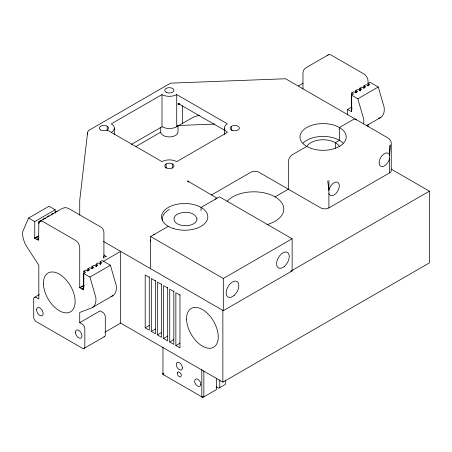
<?xml version="1.0" encoding="UTF-8"?>
<svg xmlns="http://www.w3.org/2000/svg" width="452" height="452" viewBox="0 0 452 452"><rect width="100%" height="100%" fill="white"/><g stroke="black" fill="none" stroke-linecap="round" stroke-linejoin="round"><path stroke-width="0.68" d="M211.367 195.044L250.826 172.263A5.786 3.339 0 0 1 259.007 172.263L320.728 207.897A5.786 3.339 0 0 0 328.909 207.897L389.556 172.884L389.556 158.46L389.048 160.166A7.52 4.339 -60 0 1 381.025 166.432A7.52 4.339 -60 0 1 381.025 157.025A7.52 4.339 -60 0 1 389.048 154.03L389.556 155.149L390.471 144.753M328.886 190.241L328.909 207.897M389.579 158.381L389.579 155.2M389.556 172.884A5.786 3.339 0 0 0 391.251 170.523L391.251 143.086L390.861 141.03L389.008 138.566L285.602 78.755L170.63 83.14L88.309 130.668L87.558 132.831L79.727 200.326L79.727 215.101M351.854 108.056L351.696 109.418L351.696 92.892L353.741 91.711L355.577 92.773L357.622 91.592L355.786 90.53L355.786 92.598M347.605 114.927L347.605 109.418L351.492 111.661L351.882 108.26M327.711 180.992L328.909 190.162L329.418 188.456A7.52 4.339 -60 0 1 337.441 182.19A7.52 4.339 -60 0 1 337.441 191.597A7.52 4.339 -60 0 1 329.418 194.597L328.909 193.473M55.189 209.773L49.053 206.231L28.606 218.033L22.702 231.661A17.752 10.249 60 0 0 26.708 246.6L38.827 265.262L38.827 299.026L36.273 297.552A3.616 2.085 60 0 0 33.714 299.026L33.714 317.208A3.616 2.085 60 0 0 36.273 321.632L82.281 348.198A3.616 2.085 60 0 0 84.835 346.724L84.835 328.542A3.616 2.085 60 0 0 82.281 324.112L79.727 322.638L79.727 312.485L91.846 307.818A17.752 10.249 60 0 0 95.852 297.506L89.948 277.065L83.609 273.403L83.609 289.935L79.727 287.692L79.727 247.549A5.786 3.339 60 0 0 75.637 240.464L42.917 221.576A5.786 3.339 60 0 0 38.827 223.938L38.623 240.351L34.736 238.108L34.736 221.576L55.189 209.773L55.189 213.214M107.186 130.001L161.991 161.641A10.413 6.012 0 0 1 176.715 161.641L227.424 132.363A10.413 6.012 0 0 1 227.424 123.859L176.715 94.581A10.413 6.012 0 0 1 161.991 94.581L111.277 123.859A10.413 6.012 0 0 1 111.277 132.363M179.071 104.05L177.913 104.717L179.743 104.107M131.442 144.38L161.991 126.741A10.413 6.012 0 0 0 176.715 126.741L193.349 117.136L198.23 115.497M135.894 146.533L160.731 132.187L160.731 127.464M38.827 223.644L38.827 221.576L40.872 220.395L41.793 220.926M47.008 216.853L49.053 215.672M53.144 213.31L51.099 214.491L52.02 215.022M55.189 212.129L57.229 210.954M40.025 221.288L62.517 208.304L65.41 207.553L68.303 208.304L101.022 227.192L102.468 228.396L103.525 230.147L103.915 232.204L103.915 258.256L103.717 256.414M328.355 54.828L305.863 67.811L304.416 69.015L303.354 70.766L302.97 72.823L302.97 89.016M38.64 236.498L34.736 238.108L38.347 236.023M298.286 85.948L303.1 83.168M38.827 238.108L36.781 239.289L38.725 239.227M368.267 85.479L368.052 83.445L370.098 82.264L378.279 86.987L384.177 107.429A17.752 10.249 60 0 1 380.172 117.74L378.262 118.48M351.492 111.661L351.492 95.135L353.537 93.954L351.696 92.892M351.492 95.135L357.831 98.796L378.279 86.987M347.605 109.418L351.814 106.988M34.465 297.371L39.273 294.591M83.71 288.811L81.772 288.873L83.818 287.692L83.818 271.16L85.857 269.98L87.699 271.042L89.745 269.861L87.903 268.799L87.903 270.867M103.389 261.329L120.622 251.38L120.622 323.112L222.864 382.138L429.4 262.9L429.4 191.168L391.183 169.105M83.609 273.403L85.654 272.223L83.818 271.16M150.623 268.697L150.623 236.537L168.33 226.316M306.738 146.408A23.137 13.357 0 0 1 317.106 124.063A23.137 13.357 0 0 1 345.441 140.419A23.137 13.357 0 0 1 306.738 146.408L292.421 154.674A5.786 3.339 -60 0 0 288.331 161.76L288.331 189.196L275.042 196.869M89.948 277.065L110.401 265.262L116.3 285.704A17.752 10.249 60 0 1 112.294 296.015L111.017 296.506M83.936 285.263L79.727 287.692L84.1 285.624M366.459 125.673L380.895 117.339M92.564 307.416L113.011 295.608M79.727 322.638L100.174 310.829L102.728 312.309A3.616 2.085 60 0 1 105.288 316.733L105.288 334.915A3.616 2.085 60 0 1 104.011 336.734M104.988 332.141L120.622 323.112M84.089 348.379L104.536 336.57M150.623 236.537L223.305 278.5L292.133 238.763L292.133 270.923L223.305 310.66L103.531 241.509M149.279 277.364L145.188 275.002L145.188 327.847L149.279 325.485M155.415 280.907L151.324 278.545L151.324 331.389L155.415 329.028M161.55 284.449L157.46 282.088L157.46 334.932L161.55 332.57M167.681 287.992L163.59 285.63L163.59 338.475L167.681 336.113M290.692 271.251L429.4 191.168M173.817 291.534L169.726 289.173L169.726 342.017L173.817 339.655M179.952 295.077L175.862 292.715L175.862 345.56L179.952 343.198M201.807 369.533L201.807 396.85L202.829 397.438L216.525 389.528L216.525 378.324M34.736 238.108L38.488 236.334M198.016 115.283L199.422 115.232M177.546 125.52L214.92 124.074M201.807 396.85L203.852 396.845L203.852 370.934M179.743 103.943L177.913 103.333L224.367 130.159M368.052 83.445L369.894 84.507L367.849 85.688L366.007 84.626L363.962 85.807L363.962 88.564M292.133 238.763L219.452 196.801L201.05 207.428L201.05 210.796M217.033 198.174L187.738 181.049L188.535 181.766L187.879 180.851L188.427 182.229M45.884 218.565L44.963 218.033L42.917 219.214L43.838 219.745M104.497 255.832L106.31 256.877L103.881 254.804M38.827 221.576L39.748 222.107M28.606 218.033L34.736 221.576M110.401 265.262L102.22 260.538L100.174 261.719L100.174 264.471M145.188 327.847L149.279 330.209L149.279 276.873M151.324 331.389L155.415 333.751L155.415 280.415M157.46 334.932L161.55 337.294L161.55 283.958M163.59 338.475L167.681 340.836L167.681 287.495M169.726 342.017L173.817 344.379L173.817 291.037M175.862 345.56L179.952 347.916L179.952 294.58M216.446 386.884L218.779 388.228L225.322 384.449L225.322 380.245M202.829 397.438L162.952 374.414L162.952 347.079M357.831 98.796L363.73 119.238A17.752 10.249 60 0 1 363.611 123.803M160.731 132.187L160.974 133.233A8.678 5.012 0 0 0 170.483 136.899A8.678 5.012 0 0 0 178.026 131.933L178.026 125.187M364.176 87.835L363.962 85.807L365.804 86.869L363.758 88.05L361.916 86.987L359.877 88.168L359.877 90.925M360.159 90.875L359.877 88.168L361.713 89.23L359.668 90.411L357.831 89.349L355.786 90.53L355.995 92.558M100.457 264.426L100.174 261.719L102.016 262.781L99.971 263.962L98.129 262.9L96.084 264.081L96.084 266.143M96.366 266.787L96.084 264.081L97.926 265.143L95.88 266.324L94.039 265.262L91.993 266.443L91.993 268.505M92.208 268.471L91.993 266.443L93.835 267.505L91.79 268.686L89.948 267.618L87.903 268.799L88.117 270.833M389.556 145.448L389.556 155.149M368.052 85.908L368.052 81.083A5.786 3.339 60 0 0 363.962 74.004L331.248 55.11A5.786 3.339 60 0 0 327.706 55.426M368.052 124.509L368.052 126.616M335.367 148.228L335.367 142.679L339.458 140.318L339.458 127.52L353.068 119.661A5.786 3.339 -60 0 1 356.611 119.978M328.909 180.461L328.909 190.162M231.514 126.221L231.514 130.413M224.378 128.108L224.378 134.402M223.305 278.5L223.305 310.66M222.864 310.405L222.864 382.138M219.802 379.934L219.802 387.641M182.523 105.836L182.523 123.385M176.715 94.581L176.715 126.741M172.624 164.003L172.624 168.195M166.082 164.003L166.082 168.195M161.991 94.581L161.991 126.741M114.328 128.108L114.328 134.402M107.186 126.221L107.186 130.413M87.558 132.831L87.558 134.238M303.06 143.086A23.137 13.357 0 0 1 343.13 143.086M306.592 146.668A17.351 10.017 0 0 1 323.095 139.747A17.351 10.017 0 0 1 339.599 146.668M150.623 241.261A5.786 3.339 -60 0 1 150.765 239.961M153.657 234.95A5.786 3.339 -60 0 1 154.714 234.176M215.361 199.162A5.786 3.339 -60 0 1 216.418 198.716M162.528 220.853A23.018 13.289 0 0 1 162.325 219.406L162.731 216.531A22.933 13.244 0 0 1 165.308 212.474A23.199 13.396 0 0 1 168.229 210.129A23.08 13.328 0 0 1 169.387 209.434M227.073 201.439A29.911 17.266 0 0 1 275.104 196.902A29.911 17.266 0 0 1 266.968 224.61M162.957 373.233L162.952 374.414L163.98 375.002L162.957 373.233M182.376 367.922L181.97 369.459A4.243 2.452 60 0 1 180.845 370.109C177.676 369.826 174.98 365.216 176.964 362.527A4.232 2.446 60 0 1 178.263 362.221C180.704 362.877 182.246 365.504 182.376 367.922M200.784 384.454C199.987 389.517 193.953 384.076 194.648 380.912C195.445 375.844 201.485 381.29 200.784 384.454M177.297 372.849C176.687 374.844 180.088 378.849 181.325 375.991C181.941 374.002 178.534 369.99 177.297 372.849M197.01 218.921C196.97 222.073 193.835 223.966 191.173 224.853A11.729 6.774 0 0 1 186.117 225.717L180.924 225.192A11.498 6.639 0 0 1 174.805 221.661L173.901 218.661L174.642 216.666A11.639 6.718 0 0 1 177.591 214.146C183.653 211.203 194.75 211.265 197.01 218.921M173.122 228.441A23.137 13.357 0 0 0 207.824 216.875A23.137 13.357 0 0 0 173.122 205.304A23.137 13.357 0 0 0 173.122 228.441M234.147 295.393A8.967 5.175 -60 0 0 236.989 281.506A8.967 5.175 -60 0 0 226.384 290.907A8.967 5.175 -60 0 0 234.147 295.393M284.568 266.279A8.967 5.175 -60 0 0 287.41 252.391A8.967 5.175 -60 0 0 276.805 261.798A8.967 5.175 -60 0 0 284.568 266.279M232.475 130.425A4.627 2.672 0 0 0 239.413 128.108A4.627 2.672 0 0 0 232.475 125.797A4.627 2.672 0 0 0 232.475 130.425M100.643 130.001A4.627 2.672 0 0 0 108.384 128.803A4.627 2.672 0 0 0 102.717 125.532A4.627 2.672 0 0 0 100.643 130.001M166.082 167.777A4.627 2.672 0 0 0 173.822 166.579A4.627 2.672 0 0 0 168.155 163.308A4.627 2.672 0 0 0 166.082 167.777M166.082 92.219A4.627 2.672 0 0 0 173.822 91.021A4.627 2.672 0 0 0 168.155 87.75A4.627 2.672 0 0 0 166.082 92.219M36.578 309.767A4.627 2.672 60 0 0 41.488 315.875A4.627 2.672 60 0 0 41.488 309.332A4.627 2.672 60 0 0 36.578 309.767M75.433 332.203A4.627 2.672 60 0 0 80.337 338.305A4.627 2.672 60 0 0 80.337 331.762A4.627 2.672 60 0 0 75.433 332.203M43.443 284.042A22.414 12.944 60 0 0 67.777 312.767A22.414 12.944 60 0 0 66.614 280.426A22.414 12.944 60 0 0 43.443 284.042M186.58 319.462A22.414 12.944 60 0 0 210.914 348.187A22.414 12.944 60 0 0 209.756 315.846A22.414 12.944 60 0 0 186.58 319.462"/></g></svg>
